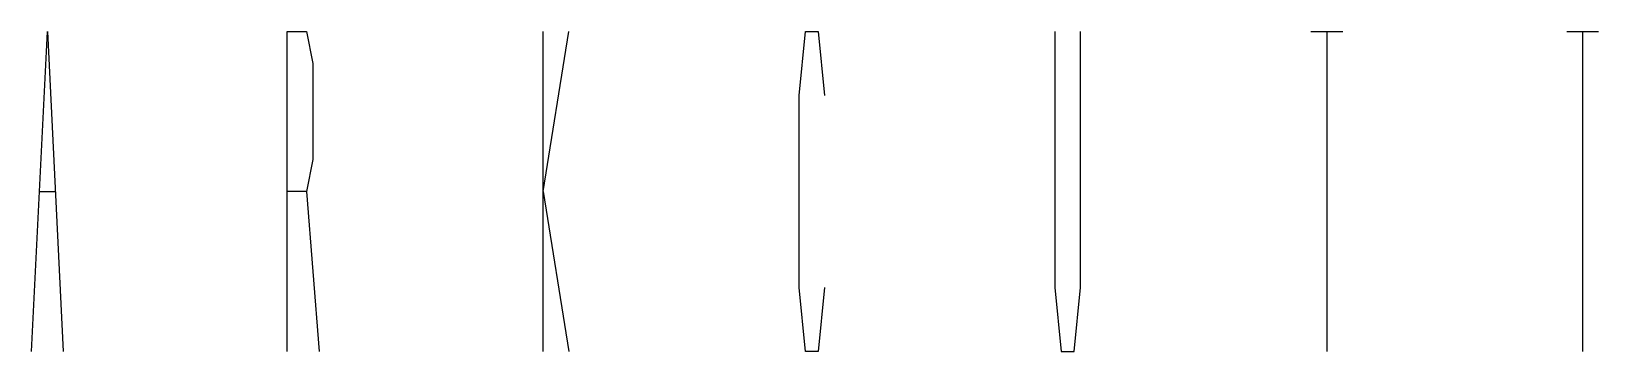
# Model space of a CAD drawing. Header units: millimetres. Extents: x 865 to 1110, y 975 to 1025.
import ezdxf

# ---------------------------------------------------------------- set-up
doc = ezdxf.new("R2010")
doc.units = ezdxf.units.MM
doc.layers.add('ENGRAVE', color=2, linetype='Continuous')

msp = doc.modelspace()

# ---------------------------------------------------------------- linework, layer by layer
at = {"layer": 'ENGRAVE'}
for p, q in [((865, 975), (867.5, 1025)), ((867.5, 1025), (870, 975)), ((905, 975), (905, 1025)), ((905, 1025), (908, 1025)), ((908, 1025), (909, 1020)), ((945, 975), (945, 1025)), ((945, 1000), (949, 1025)), ((985, 1015), (986, 1025)), ((986, 1025), (988, 1025)), ((988, 1025), (989, 1015)), ((1025, 1025), (1025, 985)), ((1029, 985), (1029, 1025)), ((1065, 1025), (1070, 1025)), ((1067.5, 1025), (1067.5, 975)), ((1105, 1025), (1110, 1025)), ((1107.5, 1025), (1107.5, 975)), ((909, 1020), (909, 1005)), ((985, 985), (985, 1015)), ((909, 1005), (908, 1000)), ((866.25, 1000), (868.75, 1000)), ((908, 1000), (905, 1000)), ((908, 1000), (910, 975)), ((945, 1000), (949, 975)), ((986, 975), (985, 985)), ((989, 985), (988, 975)), ((1025, 985), (1026, 975)), ((1028, 975), (1029, 985)), ((988, 975), (986, 975)), ((1026, 975), (1028, 975))]:
    msp.add_line(p, q, dxfattribs=at)

doc.saveas('drawing.dxf')
